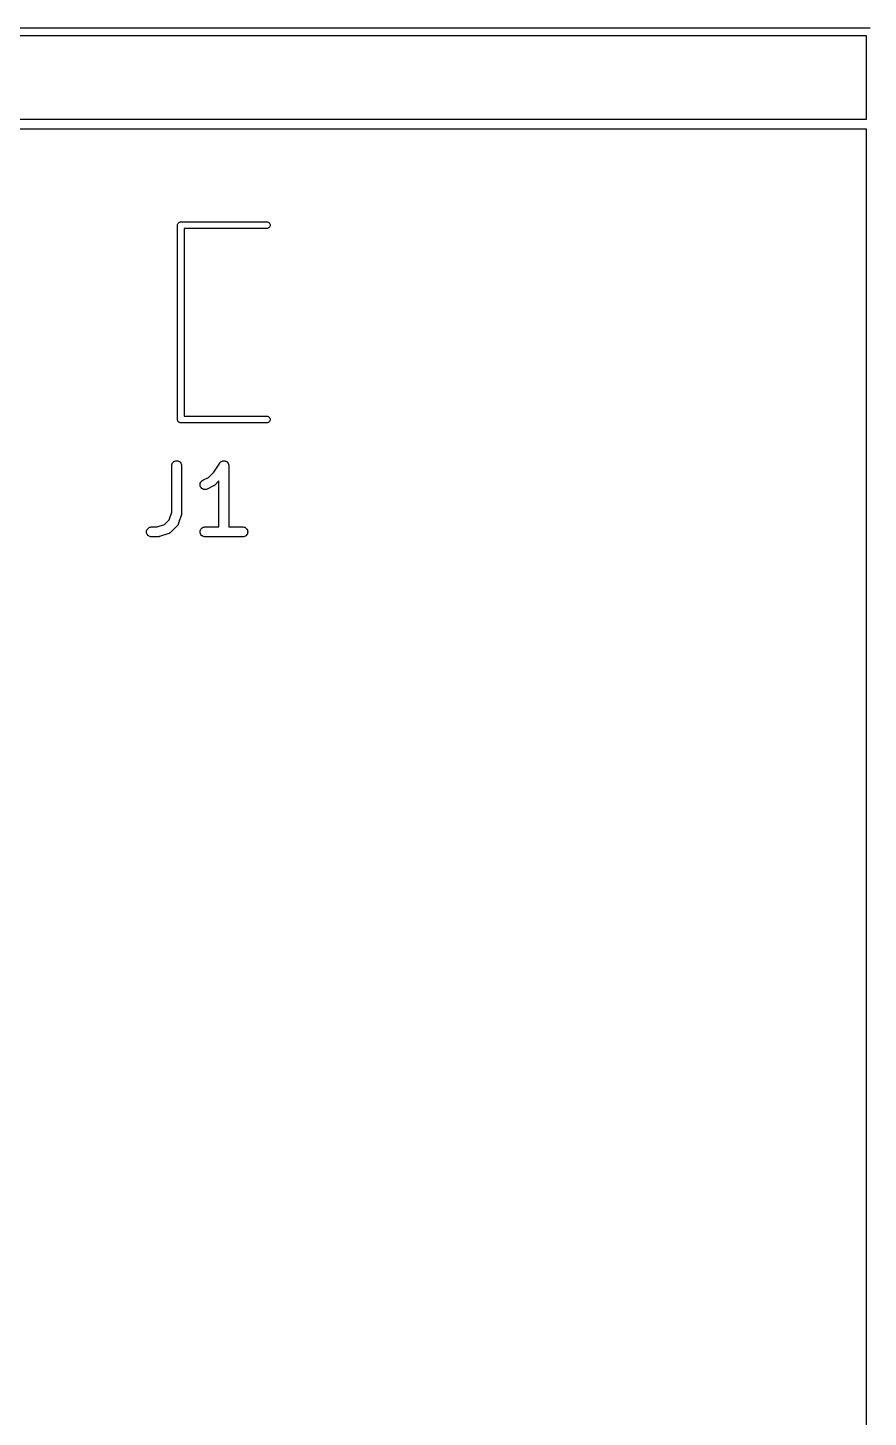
# Model space of a CAD drawing. Extents: x 86.3 to 156, y -71.2 to -29.1.
# Drawn here: x 99.01 to 111.73, y -50.16 to -29.15 of the extents above; entities that cross this region are included whole.
import ezdxf

# ---------------------------------------------------------------- set-up
doc = ezdxf.new("R2010")
doc.units = 0
doc.layers.add('BLACK', color=7, linetype='CONTINUOUS')

msp = doc.modelspace()

# ---------------------------------------------------------------- linework, layer by layer
at = {"layer": 'BLACK', "linetype": 'CONTINUOUS'}
for p, q in [((86.3629, -29.15), (111.757, -29.15)), ((111.7, -29.27), (86.42, -29.27)), ((111.7, -30.531), (111.7, -29.27)), ((90.6263, -30.531), (111.7, -30.531)), ((111.7, -30.681), (90.6303, -30.681)), ((111.7, -69.8251), (111.7, -30.681)), ((101.28, -32.136), (101.281, -32.1262)), ((101.28, -32.1385), (101.28, -32.136)), ((101.28, -35.0736), (101.28, -32.1385)), ((101.281, -32.1262), (101.284, -32.1168)), ((101.284, -32.1168), (101.288, -32.1081)), ((101.288, -32.1081), (101.294, -32.1005)), ((101.294, -32.1005), (101.302, -32.0942)), ((101.302, -32.0942), (101.311, -32.0896)), ((101.311, -32.0896), (101.32, -32.0867)), ((101.32, -32.0867), (101.328, -32.086)), ((101.328, -32.086), (101.33, -32.0858)), ((101.33, -32.0858), (101.332, -32.086)), ((101.332, -32.086), (102.632, -32.086)), ((102.632, -32.086), (102.64, -32.0867)), ((102.64, -32.0867), (102.649, -32.0896)), ((102.649, -32.0896), (102.658, -32.0942)), ((102.658, -32.0942), (102.666, -32.1005)), ((102.666, -32.1005), (102.672, -32.1081)), ((102.672, -32.1081), (102.676, -32.1168)), ((102.676, -32.1168), (102.679, -32.1262)), ((102.679, -32.1458), (102.676, -32.1552)), ((102.679, -32.1262), (102.68, -32.136)), ((102.68, -32.136), (102.679, -32.1458)), ((102.632, -32.186), (101.38, -32.186)), ((101.38, -32.186), (101.38, -35.026)), ((102.64, -32.1853), (102.632, -32.186)), ((102.649, -32.1824), (102.64, -32.1853)), ((102.658, -32.1778), (102.649, -32.1824)), ((102.666, -32.1715), (102.658, -32.1778)), ((102.672, -32.1639), (102.666, -32.1715)), ((102.676, -32.1552), (102.672, -32.1639)), ((101.28, -35.076), (101.28, -35.0736)), ((101.281, -35.0858), (101.28, -35.076)), ((101.284, -35.0952), (101.281, -35.0858)), ((101.38, -35.026), (102.632, -35.026)), ((102.632, -35.026), (102.64, -35.0267)), ((102.64, -35.0267), (102.649, -35.0296)), ((102.649, -35.0296), (102.658, -35.0342)), ((102.658, -35.0342), (102.666, -35.0405)), ((102.666, -35.0405), (102.672, -35.0481)), ((102.672, -35.0481), (102.676, -35.0568)), ((102.676, -35.0568), (102.679, -35.0662)), ((102.679, -35.0858), (102.676, -35.0952)), ((102.679, -35.0662), (102.68, -35.076)), ((102.68, -35.076), (102.679, -35.0858)), ((101.288, -35.1039), (101.284, -35.0952)), ((101.291, -35.1079), (101.288, -35.1039)), ((101.294, -35.1115), (101.291, -35.1079)), ((101.302, -35.1178), (101.294, -35.1115)), ((101.311, -35.1224), (101.302, -35.1178)), ((101.32, -35.1253), (101.311, -35.1224)), ((101.33, -35.1262), (101.32, -35.1253)), ((101.332, -35.126), (101.33, -35.1262)), ((102.632, -35.126), (101.332, -35.126)), ((102.64, -35.1253), (102.632, -35.126)), ((102.649, -35.1224), (102.64, -35.1253)), ((102.658, -35.1178), (102.649, -35.1224)), ((102.666, -35.1115), (102.658, -35.1178)), ((102.672, -35.1039), (102.666, -35.1115)), ((102.676, -35.0952), (102.672, -35.1039)), ((101.205, -35.732), (101.214, -35.7208)), ((101.214, -35.7208), (101.226, -35.7116)), ((101.226, -35.7116), (101.239, -35.7048)), ((101.239, -35.7048), (101.253, -35.7007)), ((101.253, -35.7007), (101.267, -35.6994)), ((101.267, -35.6994), (101.282, -35.7009)), ((101.282, -35.7009), (101.296, -35.7052)), ((101.296, -35.7052), (101.309, -35.7122)), ((101.309, -35.7122), (101.32, -35.7215)), ((101.32, -35.7215), (101.329, -35.7329)), ((101.924, -35.7263), (101.928, -35.7208)), ((101.928, -35.7208), (101.929, -35.7208)), ((101.929, -35.7207), (101.935, -35.7158)), ((101.929, -35.7208), (101.929, -35.7207)), ((101.935, -35.7158), (101.94, -35.7116)), ((101.94, -35.7116), (101.947, -35.708)), ((101.94, -35.7116), (101.94, -35.7116)), ((101.94, -35.7116), (101.94, -35.7116)), ((101.947, -35.708), (101.953, -35.7048)), ((101.953, -35.7048), (101.96, -35.7027)), ((101.953, -35.7048), (101.953, -35.7048)), ((101.953, -35.7048), (101.953, -35.7048)), ((101.96, -35.7027), (101.967, -35.7007)), ((101.967, -35.7007), (101.974, -35.7)), ((101.967, -35.7007), (101.967, -35.7007)), ((101.967, -35.7007), (101.967, -35.7007)), ((101.974, -35.7), (101.981, -35.6994)), ((101.981, -35.6994), (101.982, -35.6994)), ((101.982, -35.6994), (101.982, -35.6994)), ((101.982, -35.6994), (101.989, -35.7002)), ((101.989, -35.7002), (101.996, -35.7009)), ((101.996, -35.7009), (101.996, -35.7009)), ((101.996, -35.7009), (101.996, -35.7009)), ((101.996, -35.7009), (102.004, -35.7032)), ((102.004, -35.7032), (102.01, -35.7052)), ((102.01, -35.7052), (102.01, -35.7053)), ((102.01, -35.7053), (102.01, -35.7053)), ((102.01, -35.7053), (102.017, -35.7088)), ((102.017, -35.7088), (102.023, -35.7122)), ((102.023, -35.7122), (102.023, -35.7122)), ((102.023, -35.7122), (102.023, -35.7123)), ((102.023, -35.7123), (102.028, -35.7168)), ((102.028, -35.7168), (102.034, -35.7215)), ((102.034, -35.7215), (102.034, -35.7216)), ((102.034, -35.7216), (102.034, -35.7216)), ((102.034, -35.7216), (102.039, -35.7275)), ((101.192, -35.7733), (101.193, -35.7588)), ((101.192, -35.7744), (101.192, -35.7733)), ((101.192, -36.4765), (101.192, -35.7744)), ((101.193, -35.7588), (101.198, -35.7448)), ((101.198, -35.7448), (101.205, -35.732)), ((101.329, -35.7329), (101.336, -35.7458)), ((101.336, -35.7458), (101.34, -35.7598)), ((101.34, -35.7598), (101.342, -35.7744)), ((101.342, -35.7744), (101.342, -36.4887)), ((101.746, -35.9508), (101.827, -35.8695)), ((101.827, -35.8695), (101.919, -35.7328)), ((101.919, -35.7319), (101.924, -35.7263)), ((101.919, -35.732), (101.919, -35.7319)), ((101.919, -35.7328), (101.919, -35.732)), ((101.919, -35.732), (101.919, -35.732)), ((101.919, -35.732), (101.919, -35.732)), ((102.039, -35.7275), (102.043, -35.7329)), ((102.043, -35.7329), (102.043, -35.7329)), ((102.043, -35.7329), (102.043, -35.733)), ((102.043, -35.733), (102.047, -35.7399)), ((102.047, -35.7399), (102.05, -35.7458)), ((102.05, -35.7458), (102.05, -35.7459)), ((102.05, -35.7459), (102.05, -35.7459)), ((102.05, -35.7459), (102.052, -35.7531)), ((102.052, -35.7531), (102.055, -35.7598)), ((102.055, -35.7598), (102.055, -35.7599)), ((102.055, -35.7599), (102.055, -35.7599)), ((102.055, -35.7599), (102.055, -35.7673)), ((102.055, -35.7673), (102.056, -35.7744)), ((102.056, -35.7744), (102.056, -36.6994)), ((101.62, -36.065), (101.621, -36.0504)), ((101.623, -36.0795), (101.62, -36.065)), ((101.621, -36.0504), (101.624, -36.0361)), ((101.628, -36.0932), (101.623, -36.0795)), ((101.624, -36.0361), (101.63, -36.0228)), ((101.636, -36.1056), (101.628, -36.0932)), ((101.63, -36.0228), (101.639, -36.0109)), ((101.646, -36.1163), (101.636, -36.1056)), ((101.639, -36.0109), (101.649, -36.0008)), ((101.657, -36.1249), (101.646, -36.1163)), ((101.649, -36.0008), (101.662, -35.993)), ((101.671, -36.131), (101.657, -36.1249)), ((101.662, -35.993), (101.746, -35.9508)), ((101.685, -36.1344), (101.671, -36.131)), ((101.7, -36.135), (101.685, -36.1344)), ((101.714, -36.1327), (101.7, -36.135)), ((101.728, -36.1276), (101.714, -36.1327)), ((101.729, -36.1272), (101.728, -36.1276)), ((101.824, -36.0796), (101.729, -36.1272)), ((101.828, -36.0773), (101.824, -36.0796)), ((101.831, -36.0754), (101.828, -36.0773)), ((101.834, -36.0734), (101.831, -36.0754)), ((101.836, -36.0718), (101.834, -36.0734)), ((101.839, -36.0689), (101.836, -36.0718)), ((101.843, -36.0662), (101.839, -36.0689)), ((101.844, -36.0655), (101.843, -36.0662)), ((101.906, -36.0031), (101.844, -36.0655)), ((101.906, -36.6994), (101.906, -36.0031)), ((101.153, -36.591), (101.192, -36.4765)), ((101.338, -36.5124), (101.29, -36.6552)), ((101.339, -36.5083), (101.338, -36.5124)), ((101.34, -36.5043), (101.339, -36.5083)), ((101.341, -36.4981), (101.34, -36.5012)), ((101.34, -36.5012), (101.34, -36.5043)), ((101.342, -36.4897), (101.341, -36.4939)), ((101.341, -36.4939), (101.341, -36.4981)), ((101.342, -36.4887), (101.342, -36.4897)), ((100.811, -36.7739), (100.812, -36.7593)), ((100.812, -36.7884), (100.811, -36.7739)), ((100.812, -36.7593), (100.817, -36.7453)), ((100.817, -36.7453), (100.824, -36.7324)), ((100.824, -36.7324), (100.833, -36.7212)), ((100.833, -36.7212), (100.844, -36.7119)), ((100.844, -36.7119), (100.857, -36.705)), ((100.857, -36.705), (100.871, -36.7008)), ((100.871, -36.7008), (100.886, -36.6994)), ((100.886, -36.6994), (100.969, -36.6994)), ((100.969, -36.6994), (101.083, -36.6612)), ((101.083, -36.6612), (101.153, -36.591)), ((101.272, -36.6846), (101.177, -36.7798)), ((101.273, -36.6829), (101.272, -36.6846)), ((101.275, -36.6814), (101.273, -36.6829)), ((101.278, -36.6772), (101.275, -36.6814)), ((101.281, -36.6732), (101.278, -36.6772)), ((101.282, -36.6713), (101.281, -36.6732)), ((101.284, -36.6695), (101.282, -36.6713)), ((101.286, -36.6649), (101.284, -36.6695)), ((101.288, -36.6603), (101.286, -36.6649)), ((101.289, -36.6582), (101.288, -36.6603)), ((101.29, -36.6562), (101.289, -36.6582)), ((101.29, -36.6552), (101.29, -36.6562)), ((101.62, -36.7739), (101.622, -36.7593)), ((101.622, -36.7884), (101.62, -36.7739)), ((101.622, -36.7593), (101.626, -36.7453)), ((101.626, -36.7453), (101.633, -36.7324)), ((101.633, -36.7324), (101.642, -36.7212)), ((101.642, -36.7212), (101.654, -36.7119)), ((101.654, -36.7119), (101.667, -36.705)), ((101.667, -36.705), (101.681, -36.7008)), ((101.681, -36.7008), (101.695, -36.6994)), ((101.695, -36.6994), (101.906, -36.6994)), ((102.056, -36.6994), (102.267, -36.6994)), ((102.267, -36.6994), (102.268, -36.6994)), ((102.268, -36.6994), (102.282, -36.701)), ((102.282, -36.701), (102.296, -36.7054)), ((102.296, -36.7054), (102.309, -36.7125)), ((102.309, -36.7125), (102.32, -36.7219)), ((102.32, -36.7219), (102.329, -36.7333)), ((102.329, -36.7333), (102.336, -36.7463)), ((102.336, -36.7463), (102.34, -36.7603)), ((102.34, -36.7603), (102.342, -36.7749)), ((102.342, -36.7749), (102.34, -36.7895)), ((100.816, -36.8025), (100.812, -36.7884)), ((100.823, -36.8154), (100.816, -36.8025)), ((100.832, -36.8269), (100.823, -36.8154)), ((100.843, -36.8363), (100.832, -36.8269)), ((100.856, -36.8433), (100.843, -36.8363)), ((100.87, -36.8477), (100.856, -36.8433)), ((100.885, -36.8494), (100.87, -36.8477)), ((100.886, -36.8494), (100.885, -36.8494)), ((100.981, -36.8494), (100.886, -36.8494)), ((100.985, -36.849), (100.981, -36.8494)), ((100.989, -36.8489), (100.985, -36.849)), ((100.992, -36.8483), (100.989, -36.8489)), ((100.996, -36.848), (100.992, -36.8483)), ((101, -36.8467), (100.996, -36.848)), ((101.004, -36.8459), (101, -36.8467)), ((101.005, -36.8455), (101.004, -36.8459)), ((101.148, -36.7979), (101.005, -36.8455)), ((101.15, -36.797), (101.148, -36.7979)), ((101.152, -36.7964), (101.15, -36.797)), ((101.156, -36.794), (101.152, -36.7964)), ((101.161, -36.792), (101.156, -36.794)), ((101.163, -36.7907), (101.161, -36.792)), ((101.165, -36.7897), (101.163, -36.7907)), ((101.169, -36.7865), (101.165, -36.7897)), ((101.173, -36.7835), (101.169, -36.7865)), ((101.174, -36.7819), (101.173, -36.7835)), ((101.176, -36.7805), (101.174, -36.7819)), ((101.177, -36.7798), (101.176, -36.7805)), ((101.626, -36.8025), (101.622, -36.7884)), ((101.632, -36.8154), (101.626, -36.8025)), ((101.642, -36.8269), (101.632, -36.8154)), ((101.653, -36.8363), (101.642, -36.8269)), ((101.666, -36.8433), (101.653, -36.8363)), ((101.68, -36.8477), (101.666, -36.8433)), ((101.694, -36.8494), (101.68, -36.8477)), ((101.695, -36.8494), (101.694, -36.8494)), ((102.267, -36.8494), (101.695, -36.8494)), ((102.281, -36.848), (102.267, -36.8494)), ((102.295, -36.8437), (102.281, -36.848)), ((102.308, -36.8368), (102.295, -36.8437)), ((102.32, -36.8276), (102.308, -36.8368)), ((102.329, -36.8163), (102.32, -36.8276)), ((102.336, -36.8034), (102.329, -36.8163)), ((102.34, -36.7895), (102.336, -36.8034))]:
    msp.add_line(p, q, dxfattribs=at)

doc.saveas('drawing.dxf')
